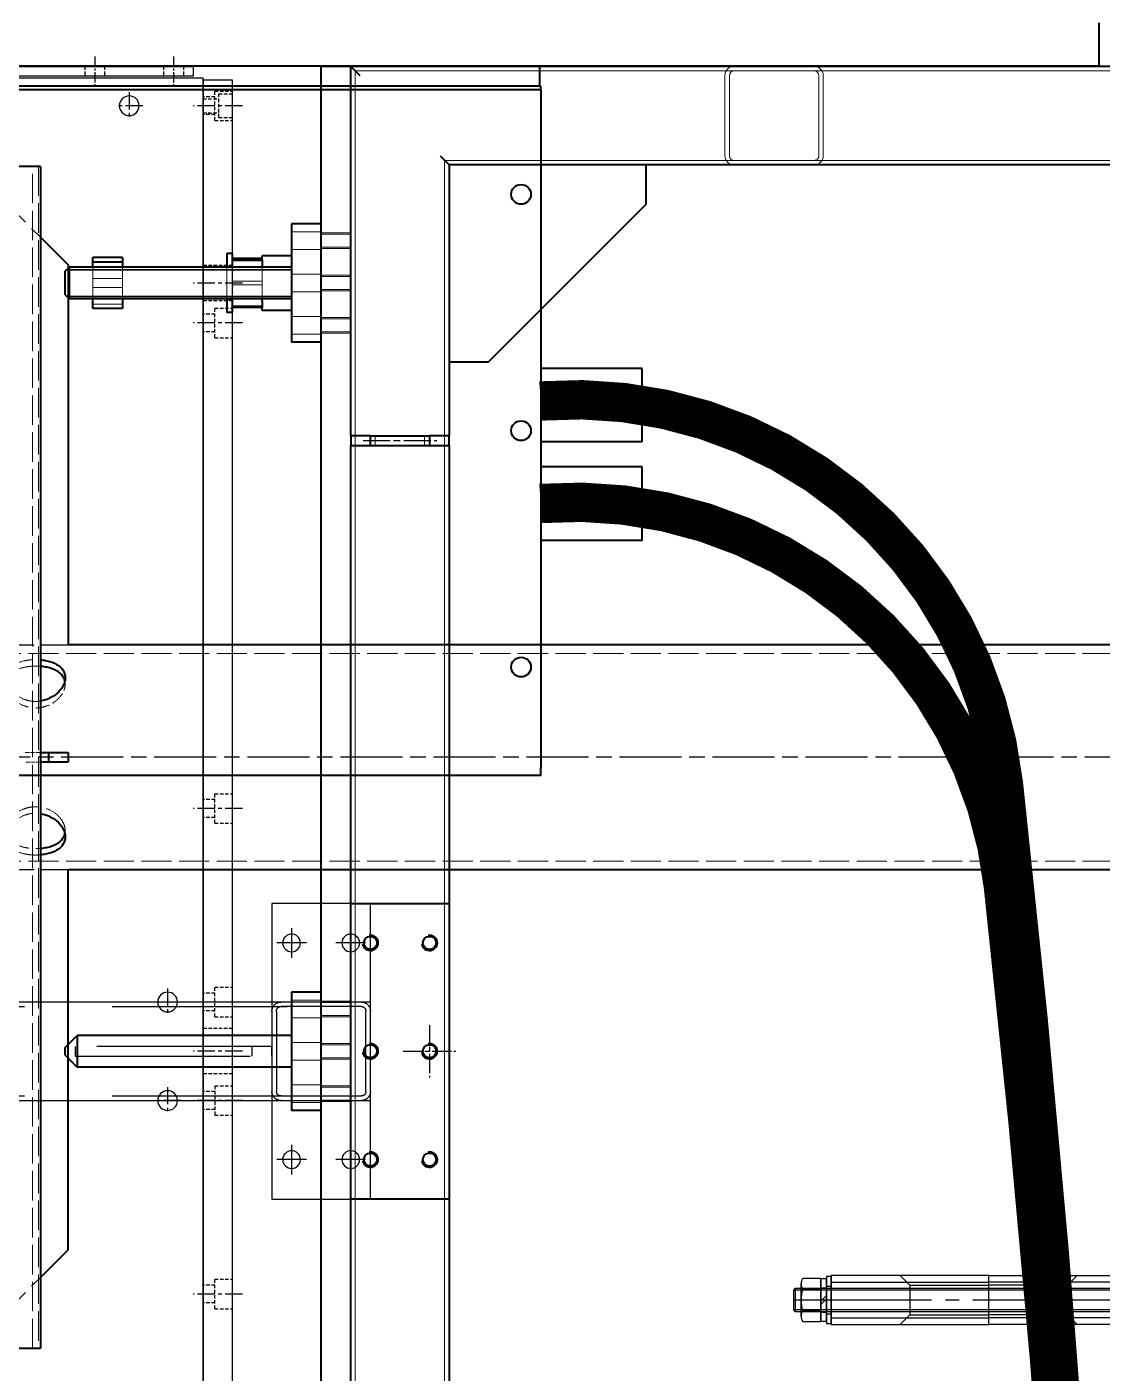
# Model space of a CAD drawing. Header units: millimetres. Extents: x 4969 to 37601, y -771 to 6478.
# Drawn here: x 12997 to 13543, y 2952 to 3636 of the extents above; entities that cross this region are included whole.
import ezdxf

# ---------------------------------------------------------------- set-up
doc = ezdxf.new("R2010")
doc.units = ezdxf.units.MM
doc.header["$LTSCALE"] = 7
doc.header["$MEASUREMENT"] = 0
for name, pattern in [('CENTER', [2, 1.25, -0.25, 0.25, -0.25]), ('CENTER1', [13, 10, -1, 1, -1]), ('CENTER2', [1.125, 0.75, -0.125, 0.125, -0.125]), ('CHAIN', [0.3543, 0.2362, -0.0295, 0.0591, -0.0295]), ('DPAC2941$0$CHAIN', [0.3543, 0.2362, -0.0295, 0.0591, -0.0295]), ('DPAC2941$0$DASHED', [0.2067, 0.1654, -0.0413]), ('HIDDEN', [0.375, 0.25, -0.125]), ('HIDDEN1', [3.3, 2.5, -0.8]), ('HIDDEN2', [4.7625, 3.175, -1.5875]), ('HIDDENX2', [19.05, 12.7, -6.35])]:
    doc.linetypes.add(name, pattern=pattern)
doc.layers.get('0').update_dxf_attribs({"linetype": 'CONTINUOUS'})
for name, color, linetype in [('CENTER', 1, 'CENTER1'), ('HIDDEN', 2, 'HIDDEN1'), ('THIN', 3, 'CONTINUOUS')]:
    doc.layers.add(name, color=color, linetype=linetype)
for name, color, linetype, lineweight in [('DPAC2941$0$가려진 것(ISO)', 2, 'DPAC2941$0$DASHED', 18), ('DPAC2941$0$가시적인 것(ISO)', 3, 'CONTINUOUS', 40), ('DPAC2941$0$중심선(ISO)', 1, 'CONTINUOUS', 25), ('가려진 것(ISO)', 2, 'CONTINUOUS', 18), ('가시적인 것(ISO)', 3, 'CONTINUOUS', 40), ('가시적인 좁은 것(ISO)', 3, 'CONTINUOUS', 35), ('중심 표식(ISO)', 1, 'CONTINUOUS', 25), ('중심선(ISO)', 7, 'CONTINUOUS', 25)]:
    doc.layers.add(name, color=color, linetype=linetype, lineweight=lineweight)

# ---------------------------------------------------------------- blocks, each defined once
blk = doc.blocks.new('A$C56EC6B52')
at = {"layer": '가시적인 것(ISO)'}
for p, q in [((-27, 270), (-27, 2050)), ((-39, 553.5), (-39, 1312.59)), ((-37, 554), (-37, 1314)), ((-37, 553.5), (-37, 1312.59)), ((-387, 553.5), (-387, 1267)), ((-37, 554), (-27, 554)), ((-387, 553.5), (-383, 553.5)), ((-41, 553.5), (-383, 553.5)), ((-267.65, 502), (-267.65, 553.5)), ((-230.35, 502), (-230.35, 553.5)), ((-217.65, 502), (-217.65, 553.5)), ((-180.35, 502), (-180.35, 553.5)), ((-39, 553.5), (-41, 553.5)), ((-39, 553.5), (-37, 553.5)), ((-267.65, 502), (-230.35, 502)), ((-217.65, 502), (-180.35, 502)), ((-5, 270), (-27, 270))]:
    blk.add_line(p, q, dxfattribs=at)
for centre in [(-332, 563.5), (-212, 563.5), (-92, 563.5)]:
    blk.add_circle(centre, 5, dxfattribs=at)
blk = doc.blocks.new('A$C7A4B2ECB')
at = {"color": 2, "linetype": 'HIDDEN'}
for p, q in [((-121.14, 149.15), (-116.14, 149.15)), ((-121.14, 146.65), (-116.14, 146.65)), ((-121.14, 136.65), (-116.14, 136.65)), ((-121.14, 134.15), (-116.14, 134.15)), ((-121.14, -3.35), (-116.14, -3.35)), ((-121.14, -13.35), (-116.14, -13.35)), ((-121.14, -17.35), (-116.14, -17.35)), ((-121.14, -40.85), (-116.14, -40.85)), ((-121.14, -50.85), (-116.14, -50.85)), ((-121.14, -65.85), (-116.14, -65.85)), ((-121.14, -75.85), (-116.14, -75.85)), ((-121.14, -99.35), (-116.14, -99.35)), ((-121.14, -153.35), (-116.14, -153.35)), ((-121.14, -163.35), (-116.14, -163.35)), ((-121.14, -193.35), (-116.14, -193.35)), ((-121.14, -203.35), (-116.14, -203.35))]:
    blk.add_line(p, q, dxfattribs=at)
at = {"color": 1, "linetype": 'CENTER2'}
for p, q in [((-126.14, 141.65), (-111.14, 141.65)), ((-126.14, -8.35), (-111.14, -8.35)), ((-126.14, -45.85), (-111.14, -45.85)), ((-126.14, -58.35), (-111.14, -58.35)), ((-126.14, -70.85), (-111.14, -70.85)), ((-126.14, -158.35), (-111.14, -158.35)), ((-126.14, -198.35), (-111.14, -198.35))]:
    blk.add_line(p, q, dxfattribs=at)
at = {"color": 6}
blk.add_lwpolyline([(-116.14, -208.35), (-116.14, 171.65), (-121.14, 171.65), (-121.14, -208.35), (-116.14, -208.35)], dxfattribs=at)
blk = doc.blocks.new('A$C51A44828')
at = {"color": 1, "linetype": 'CENTER'}
for p, q in [((-480, 30.65), (-480, 44.35)), ((-486.85, 37.5), (-473.15, 37.5)), ((-25, 11.15), (-25, 24.85)), ((25, 11.15), (25, 24.85)), ((-31.85, 18), (-18.15, 18)), ((18.15, 18), (31.85, 18))]:
    blk.add_line(p, q, dxfattribs=at)
at = {"color": 6}
blk.add_lwpolyline([(-494, 374.5), (494, 374.5), (494, 0), (-494, 0)], close=True, dxfattribs=at)
for centre in [(-480, 37.5), (-25, 18), (25, 18)]:
    blk.add_circle(centre, 5, dxfattribs=at)
blk = doc.blocks.new('A$C0FCD258F')
blk.add_blockref('A$C51A44828', (0, -321.5))
blk = doc.blocks.new('A$C751B6DB3')
at = {"color": 2, "linetype": 'HIDDEN'}
for p, q in [((8.5, -6), (8.5, 0)), ((9.5, 0), (9.5, -8)), ((16.5, 0), (16.5, -8)), ((17.5, -6), (17.5, 0)), ((94, -15), (94, 0)), ((112, -15), (112, 0)), ((463.5, -6), (463.5, 0)), ((472.5, -6), (472.5, 0)), ((513.5, -6), (513.5, 0)), ((522.5, -6), (522.5, 0)), ((5.5, -6), (5.5, -15)), ((20.5, -6), (5.5, -6)), ((20.5, -6), (20.5, -15)), ((115.75, -6), (115.75, -15)), ((130.75, -6), (115.75, -6)), ((118.75, -6), (118.75, 0)), ((127.75, -6), (127.75, 0)), ((130.75, -6), (130.75, -15)), ((362.25, -6), (362.25, -15)), ((377.25, -6), (362.25, -6)), ((365.25, -6), (365.25, 0)), ((374.25, -6), (374.25, 0)), ((377.25, -6), (377.25, -15)), ((460.5, -6), (460.5, -15)), ((475.5, -6), (460.5, -6)), ((475.5, -6), (475.5, -15)), ((481.5, -15), (481.5, 0)), ((504.5, -15), (504.5, 0)), ((510.5, -6), (510.5, -15)), ((510.5, -6), (525.5, -6)), ((525.5, -6), (525.5, -15)), ((608.75, -6), (608.75, -15)), ((623.75, -6), (608.75, -6)), ((611.75, -6), (611.75, 0)), ((620.75, -6), (620.75, 0)), ((623.75, -6), (623.75, -15)), ((7, -8), (7, -15)), ((19, -8), (7, -8)), ((19, -8), (19, -15))]:
    blk.add_line(p, q, dxfattribs=at)
at = {"color": 1, "linetype": 'CENTER'}
for p, q in [((13, -20), (13, 5)), ((13, -20), (13, 5)), ((103, -20), (103, 5)), ((123.25, -20), (123.25, 5)), ((369.75, -20), (369.75, 5)), ((468, -20), (468, 5)), ((493, -20), (493, 5)), ((518, -20), (518, 5)), ((616.25, -20), (616.25, 5))]:
    blk.add_line(p, q, dxfattribs=at)
at = {"color": 4}
blk.add_lwpolyline([(0, 0), (986, 0), (986, -15), (0, -15), (0, 0)], dxfattribs=at)
blk = doc.blocks.new('A$C0F29634D')
at = {"xscale": -1}
for name, p in [('A$C7A4B2ECB', (-114.14, 228.35)), ('A$C0FCD258F', (-493, 336.5)), ('A$C751B6DB3', (0, 15))]:
    blk.add_blockref(name, p, dxfattribs=at)
blk = doc.blocks.new('A$C4DC5692F')
at = {"color": 1, "linetype": 'CENTER1'}
for p, q in [((-135, 264.5), (-135, 249.5)), ((25, 264.5), (25, 249.5)), ((-110, 22.5), (-110, 37.5)), ((0, 22.5), (0, 37.5)), ((-117.5, 30), (-102.5, 30)), ((-7.5, 30), (7.5, 30)), ((-110, -7.5), (-110, 7.5)), ((0, -7.5), (0, 7.5)), ((-117.5, 0), (-102.5, 0)), ((-7.5, 0), (7.5, 0))]:
    blk.add_line(p, q, dxfattribs=at)
at = {"color": 2, "linetype": 'HIDDENX2'}
for p, q in [((-139, 259.5), (-139, 254.5)), ((-138.32, 258.82), (-138.32, 255.18)), ((-131.68, 258.82), (-131.68, 255.18)), ((-131, 259.5), (-131, 254.5)), ((-77.7, 254.5), (-77.7, -10)), ((-32.3, 254.5), (-32.3, -10)), ((21, 259.5), (21, 254.5)), ((21.68, 258.82), (21.68, 255.18)), ((28.32, 258.82), (28.32, 255.18)), ((29, 259.5), (29, 254.5)), ((-52.5, 60), (-57.5, 60)), ((-52.5, 50), (-57.5, 50))]:
    blk.add_line(p, q, dxfattribs=at)
at = {"color": 3}
for p, q in [((-80, -10), (-80, 254.5)), ((-80, 254.5), (-30, 254.5)), ((-30, 254.5), (-30, -10)), ((-30, -10), (-80, -10))]:
    blk.add_line(p, q, dxfattribs=at)
for points in [[(-155, 254.5), (-155, 259.5), (45, 259.5), (45, 254.5)], [(20, 40), (20, -10), (-130, -10), (-130, 40)]]:
    blk.add_lwpolyline(points, close=True, dxfattribs=at)
at = {"color": 2, "linetype": 'HIDDENX2'}
for points in [[(-131, 259.5), (-131.68, 258.82), (-138.32, 258.82), (-139, 259.5)], [(-131, 254.5), (-131.68, 255.18), (-138.32, 255.18), (-139, 254.5)], [(21, 259.5), (21.68, 258.82), (28.32, 258.82), (29, 259.5)], [(21, 254.5), (21.68, 255.18), (28.32, 255.18), (29, 254.5)]]:
    blk.add_lwpolyline(points, dxfattribs=at)
blk.add_lwpolyline([(-57.5, 140), (-52.5, 140), (-52.5, 40), (-57.5, 40)], close=True, dxfattribs=at)
for points in [[(-80, 35.4, -0.414214), (-75.4, 40), (-34.6, 40, -0.414214), (-30, 35.4), (-30, -5.4, -0.414214), (-34.6, -10), (-75.4, -10, -0.414214), (-80, -5.4)], [(-77.7, 35.4, -0.414214), (-75.4, 37.7), (-34.6, 37.7, -0.414214), (-32.3, 35.4), (-32.3, -5.4, -0.414214), (-34.6, -7.7), (-75.4, -7.7, -0.414214), (-77.7, -5.4)]]:
    blk.add_lwpolyline(points, format="xyb", close=True, dxfattribs=at)
at = {"color": 3}
for centre in [(-110, 30), (0, 30), (-110, 0), (0, 0)]:
    blk.add_circle(centre, 4.5, dxfattribs=at)
blk = doc.blocks.new('A$C07893575')
at = {"layer": 'DPAC2941$0$가려진 것(ISO)', "ltscale": 11.987705}
for p, q in [((-257.15, 793.53), (-257.15, 853)), ((-142.85, 793.53), (-142.85, 853))]:
    blk.add_line(p, q, dxfattribs=at)
at = {"layer": 'DPAC2941$0$가려진 것(ISO)', "ltscale": 11.880588}
for p, q in [((-257, 793.53), (-257, 852.47)), ((-143, 793.53), (-143, 852.47))]:
    blk.add_line(p, q, dxfattribs=at)
at = {"layer": 'DPAC2941$0$가려진 것(ISO)', "ltscale": 13.215373}
for p, q in [((-252.65, 110), (-252.65, 853)), ((-147.35, 110), (-147.35, 853))]:
    blk.add_line(p, q, dxfattribs=at)
at = {"layer": 'DPAC2941$0$가려진 것(ISO)', "ltscale": 15.374494}
for p, q in [((-500, 843.53), (-464.05, 807.58)), ((100, 843.53), (64.05, 807.58))]:
    blk.add_line(p, q, dxfattribs=at)
at = {"layer": 'DPAC2941$0$가려진 것(ISO)', "ltscale": 1.849393}
for p, q in [((-202.5, 807.58), (-202.5, 815.35)), ((-197.5, 815.35), (-197.5, 807.58))]:
    blk.add_line(p, q, dxfattribs=at)
at = {"layer": 'DPAC2941$0$가려진 것(ISO)', "ltscale": 12.958739}
for p, q in [((-500, 811.55), (100, 811.55)), ((100, 808.62), (-500, 808.62))]:
    blk.add_line(p, q, dxfattribs=at)
at = {"layer": 'DPAC2941$0$가려진 것(ISO)', "ltscale": 0.022588}
for p, q in [((-257.1, 793.53), (-257, 793.53)), ((-142.9, 793.53), (-143, 793.53))]:
    blk.add_line(p, q, dxfattribs=at)
at = {"layer": 'DPAC2941$0$가려진 것(ISO)', "ltscale": 1.071292}
for p, q in [((-240.41, 795), (-237.23, 795)), ((-159.59, 795), (-162.77, 795))]:
    blk.add_line(p, q, dxfattribs=at)
at = {"layer": 'DPAC2941$0$가려진 것(ISO)', "ltscale": 15.047079}
for points in [[(-249.6, 810), (-249.6, 810.95), (-249.55, 811.92), (-249.36, 813.87), (-249.2, 814.83), (-248.59, 817.6), (-247.97, 819.28), (-246.45, 821.93), (-245.45, 823.09), (-243.69, 824.24), (-243.06, 824.53), (-241.75, 824.91), (-241.08, 825), (-239.74, 825), (-239.03, 824.91), (-237.59, 824.53), (-236.86, 824.24), (-234.7, 823.09), (-233.32, 821.93), (-231.09, 819.28), (-230.09, 817.6), (-229.07, 814.83), (-228.81, 813.87), (-228.47, 811.92), (-228.39, 810.95), (-228.39, 809.21), (-228.45, 808.39), (-228.56, 807.58)], [(-171.61, 810), (-171.61, 810.95), (-171.53, 811.92), (-171.19, 813.87), (-170.93, 814.83), (-169.91, 817.6), (-168.91, 819.28), (-166.68, 821.93), (-165.3, 823.09), (-163.14, 824.24), (-162.41, 824.53), (-160.97, 824.91), (-160.26, 825), (-158.92, 825), (-158.25, 824.91), (-156.94, 824.53), (-156.31, 824.24), (-154.55, 823.09), (-153.55, 821.93), (-152.03, 819.28), (-151.41, 817.6), (-150.8, 814.83), (-150.64, 813.87), (-150.45, 811.92), (-150.4, 810.95), (-150.4, 809.21), (-150.43, 808.39), (-150.5, 807.58)]]:
    blk.add_open_spline(points, degree=3, knots=[0, 0, 0, 0, 0.283978, 0.283978, 0.567957, 0.567957, 1.135913, 1.135913, 1.703773, 1.703773, 1.987702, 1.987702, 2.271632, 2.271632, 2.555562, 2.555562, 2.839492, 2.839492, 3.407351, 3.407351, 3.975308, 3.975308, 4.259286, 4.259286, 4.543264, 4.543264, 4.781233, 4.781233, 4.781233, 4.781233], dxfattribs=at)
at = {"layer": 'DPAC2941$0$가려진 것(ISO)', "ltscale": 14.778661}
blk.add_open_spline([(-238.79, 795.17), (-238.27, 795.06), (-237.75, 795), (-236.56, 795), (-235.85, 795.09), (-234.4, 795.47), (-233.66, 795.76), (-231.49, 796.91), (-230.1, 798.07), (-227.84, 800.72), (-226.81, 802.4), (-225.78, 805.17), (-225.51, 806.13), (-225.16, 808.07), (-225.08, 809.05), (-225.08, 810.95), (-225.16, 811.93), (-225.51, 813.87), (-225.78, 814.83), (-226.81, 817.6), (-227.84, 819.28), (-230.1, 821.93), (-231.49, 823.09), (-233.66, 824.24), (-234.4, 824.53), (-235.85, 824.91), (-236.56, 825), (-237.9, 825), (-238.57, 824.91), (-239.87, 824.53), (-240.49, 824.24), (-242.24, 823.09), (-243.22, 821.93), (-244.71, 819.28), (-245.32, 817.6), (-245.91, 814.83), (-246.06, 813.87), (-246.25, 811.93), (-246.29, 810.95), (-246.29, 810)], degree=3, knots=[2.052393, 2.052393, 2.052393, 2.052393, 2.27377, 2.27377, 2.557957, 2.557957, 2.842144, 2.842144, 3.410518, 3.410518, 3.979029, 3.979029, 4.263284, 4.263284, 4.54754, 4.54754, 4.831795, 4.831795, 5.116051, 5.116051, 5.684561, 5.684561, 6.252936, 6.252936, 6.537123, 6.537123, 6.82131, 6.82131, 7.105497, 7.105497, 7.389684, 7.389684, 7.958058, 7.958058, 8.526569, 8.526569, 8.810824, 8.810824, 9.09508, 9.09508, 9.09508, 9.09508], dxfattribs=at)
at = {"layer": 'DPAC2941$0$가려진 것(ISO)', "ltscale": 15.058861}
blk.add_open_spline([(-153.81, 807.58), (-153.74, 808.39), (-153.71, 809.21), (-153.71, 810.95), (-153.75, 811.93), (-153.94, 813.87), (-154.09, 814.83), (-154.68, 817.6), (-155.29, 819.28), (-156.78, 821.93), (-157.76, 823.09), (-159.51, 824.24), (-160.13, 824.53), (-161.43, 824.91), (-162.1, 825), (-163.44, 825), (-164.15, 824.91), (-165.6, 824.53), (-166.34, 824.24), (-168.51, 823.09), (-169.9, 821.93), (-172.16, 819.28), (-173.19, 817.6), (-174.22, 814.83), (-174.49, 813.87), (-174.84, 811.93), (-174.92, 810.95), (-174.92, 810)], degree=3, knots=[4.30951, 4.30951, 4.30951, 4.30951, 4.54754, 4.54754, 4.831795, 4.831795, 5.116051, 5.116051, 5.684561, 5.684561, 6.252936, 6.252936, 6.537123, 6.537123, 6.82131, 6.82131, 7.105497, 7.105497, 7.389684, 7.389684, 7.958058, 7.958058, 8.526569, 8.526569, 8.810824, 8.810824, 9.09508, 9.09508, 9.09508, 9.09508], dxfattribs=at)
at = {"layer": 'DPAC2941$0$가려진 것(ISO)', "ltscale": 0.579386}
for points in [[(-249.5, 807.58), (-249.57, 808.39), (-249.6, 809.21), (-249.6, 810)], [(-171.44, 807.58), (-171.55, 808.39), (-171.61, 809.21), (-171.61, 810)]]:
    blk.add_open_spline(points, degree=3, dxfattribs=at)
at = {"layer": 'DPAC2941$0$가려진 것(ISO)', "ltscale": 0.579422}
blk.add_open_spline([(-246.29, 810), (-246.29, 809.21), (-246.26, 808.39), (-246.19, 807.58)], degree=3, dxfattribs=at)
at = {"layer": 'DPAC2941$0$가려진 것(ISO)', "ltscale": 6.177162}
blk.add_open_spline([(-174.92, 810), (-174.92, 809.05), (-174.84, 808.07), (-174.49, 806.13), (-174.22, 805.17), (-173.19, 802.4), (-172.16, 800.72), (-169.9, 798.07), (-168.51, 796.91), (-166.34, 795.76), (-165.6, 795.47), (-164.15, 795.09), (-163.44, 795), (-162.25, 795), (-161.73, 795.06), (-161.21, 795.17)], degree=3, knots=[0, 0, 0, 0, 0.284255, 0.284255, 0.568511, 0.568511, 1.137022, 1.137022, 1.705396, 1.705396, 1.989583, 1.989583, 2.27377, 2.27377, 2.495147, 2.495147, 2.495147, 2.495147], dxfattribs=at)
at = {"layer": 'DPAC2941$0$가시적인 것(ISO)'}
for p, q in [((-500, 846.7), (-500, 807.58)), ((100, 807.58), (100, 846.7)), ((100, 807.58), (-500, 807.58)), ((-464.05, 807.58), (-450, 793.53)), ((-202.5, 803.53), (-202.5, 807.58)), ((-197.5, 807.58), (-197.5, 803.53)), ((64.05, 807.58), (50, 793.53)), ((-202.5, 793.53), (-202.5, 803.53)), ((-197.5, 803.53), (-202.5, 803.53)), ((-197.5, 803.53), (-197.5, 793.53)), ((-450, 793.53), (-257.1, 793.53)), ((-257.15, 170), (-257.15, 793.53)), ((-197.5, 793.53), (-202.5, 793.53)), ((50, 793.53), (-142.9, 793.53)), ((-142.85, 170), (-142.85, 793.53))]:
    blk.add_line(p, q, dxfattribs=at)
for points, knots in [([(-228.56, 807.58), (-228.59, 807.42), (-228.61, 807.26), (-228.81, 806.13), (-229.07, 805.17), (-230.09, 802.4), (-231.09, 800.72), (-233.32, 798.07), (-234.7, 796.91), (-236.86, 795.76), (-237.59, 795.47), (-239.03, 795.09), (-239.74, 795), (-241.08, 795), (-241.75, 795.09), (-243.06, 795.47), (-243.69, 795.76), (-245.45, 796.91), (-246.45, 798.07), (-247.97, 800.72), (-248.59, 802.4), (-249.2, 805.17), (-249.36, 806.13), (-249.47, 807.26), (-249.49, 807.42), (-249.5, 807.58)], [4.781233, 4.781233, 4.781233, 4.781233, 4.827243, 4.827243, 5.111221, 5.111221, 5.679178, 5.679178, 6.247037, 6.247037, 6.530967, 6.530967, 6.814897, 6.814897, 7.098826, 7.098826, 7.382756, 7.382756, 7.950616, 7.950616, 8.518572, 8.518572, 8.802551, 8.802551, 8.848561, 8.848561, 8.848561, 8.848561]), ([(-246.19, 807.58), (-246.18, 807.42), (-246.17, 807.26), (-246.06, 806.13), (-245.91, 805.17), (-245.32, 802.4), (-244.71, 800.72), (-243.22, 798.07), (-242.24, 796.91), (-240.49, 795.76), (-239.87, 795.47), (-239.08, 795.24), (-238.93, 795.2), (-238.79, 795.17)], [0.23803, 0.23803, 0.23803, 0.23803, 0.284255, 0.284255, 0.568511, 0.568511, 1.137022, 1.137022, 1.705396, 1.705396, 1.989583, 1.989583, 2.052393, 2.052393, 2.052393, 2.052393]), ([(-150.5, 807.58), (-150.51, 807.42), (-150.53, 807.26), (-150.64, 806.13), (-150.8, 805.17), (-151.41, 802.4), (-152.03, 800.72), (-153.55, 798.07), (-154.55, 796.91), (-156.31, 795.76), (-156.94, 795.47), (-158.25, 795.09), (-158.92, 795), (-160.26, 795), (-160.97, 795.09), (-162.41, 795.47), (-163.14, 795.76), (-165.3, 796.91), (-166.68, 798.07), (-168.91, 800.72), (-169.91, 802.4), (-170.93, 805.17), (-171.19, 806.13), (-171.39, 807.26), (-171.41, 807.42), (-171.44, 807.58)], [4.781233, 4.781233, 4.781233, 4.781233, 4.827243, 4.827243, 5.111221, 5.111221, 5.679178, 5.679178, 6.247037, 6.247037, 6.530967, 6.530967, 6.814897, 6.814897, 7.098826, 7.098826, 7.382756, 7.382756, 7.950616, 7.950616, 8.518572, 8.518572, 8.802551, 8.802551, 8.848561, 8.848561, 8.848561, 8.848561]), ([(-161.21, 795.17), (-161.07, 795.2), (-160.92, 795.24), (-160.13, 795.47), (-159.51, 795.76), (-157.76, 796.91), (-156.78, 798.07), (-155.29, 800.72), (-154.68, 802.4), (-154.09, 805.17), (-153.94, 806.13), (-153.83, 807.26), (-153.82, 807.42), (-153.81, 807.58)], [2.495147, 2.495147, 2.495147, 2.495147, 2.557957, 2.557957, 2.842144, 2.842144, 3.410518, 3.410518, 3.979029, 3.979029, 4.263284, 4.263284, 4.30951, 4.30951, 4.30951, 4.30951])]:
    blk.add_open_spline(points, degree=3, knots=knots, dxfattribs=at)
at = {"layer": 'DPAC2941$0$중심선(ISO)', "linetype": 'DPAC2941$0$CHAIN', "ltscale": 19.051651}
blk.add_line((-200, 104), (-200, 859), dxfattribs=at)
blk = doc.blocks.new('A$C48941820')
blk.add_blockref('A$C07893575', (20, 0))
blk = doc.blocks.new('A$C01856FDD')
at = {"layer": '가려진 것(ISO)', "ltscale": 25.528696}
blk.add_line((-637.7, 2297.7), (-637.7, 2.3), dxfattribs=at)
at = {"layer": '가려진 것(ISO)', "ltscale": 25.616837}
blk.add_line((-2.3, 2297.7), (-637.7, 2297.7), dxfattribs=at)
at = {"layer": '가려진 것(ISO)', "ltscale": 19.738752}
for p, q in [((-450, 2254.6), (-450, 2295.4)), ((-447.7, 2254.6), (-447.7, 2295.4)), ((-402.3, 2295.4), (-402.3, 2254.6)), ((-400, 2295.4), (-400, 2254.6))]:
    blk.add_line(p, q, dxfattribs=at)
at = {"layer": '가려진 것(ISO)', "ltscale": 25.394522}
blk.add_line((-592.3, 2252.3), (-592.3, 47.7), dxfattribs=at)
at = {"layer": '가려진 것(ISO)', "ltscale": 25.092728}
blk.add_line((-47.7, 2252.3), (-592.3, 2252.3), dxfattribs=at)
at = {"layer": '가려진 것(ISO)', "ltscale": 5.71399}
for p, q in [((-670, 2216), (-655, 2216)), ((-640, 2215.5), (-655, 2215.5)), ((-655, 2214.82), (-640, 2214.82)), ((-655, 2208.18), (-640, 2208.18)), ((-655, 2207.5), (-640, 2207.5)), ((-670, 2207), (-655, 2207)), ((-755.89, 2196.92), (-770.89, 2196.92)), ((-685, 2196.92), (-700, 2196.92)), ((-670, 2196.93), (-685, 2196.93)), ((-670, 2196.92), (-685, 2196.92)), ((-670, 2194.5), (-655, 2194.5)), ((-640, 2194), (-655, 2194)), ((-755.89, 2192.33), (-770.89, 2192.33)), ((-755.89, 2187.67), (-770.89, 2187.67)), ((-685, 2190.92), (-700, 2190.92)), ((-685, 2189.08), (-700, 2189.08)), ((-655, 2193.32), (-640, 2193.32)), ((-755.89, 2183.08), (-770.89, 2183.08)), ((-685, 2183.08), (-700, 2183.08)), ((-670, 2183.08), (-685, 2183.08)), ((-670, 2183.07), (-685, 2183.07)), ((-670, 2185.5), (-655, 2185.5)), ((-655, 2186.68), (-640, 2186.68)), ((-655, 2186), (-640, 2186)), ((-755.89, 2179.34), (-770.89, 2179.34)), ((-685, 2178.49), (-700, 2178.49)), ((-670, 2173), (-655, 2173)), ((-640, 2172.5), (-655, 2172.5)), ((-655, 2171.82), (-640, 2171.82)), ((-670, 2164), (-655, 2164)), ((-655, 2165.18), (-640, 2165.18)), ((-655, 2164.5), (-640, 2164.5)), ((-670, 1826), (-655, 1826)), ((-640, 1825.5), (-655, 1825.5)), ((-655, 1824.82), (-640, 1824.82)), ((-655, 1818.18), (-640, 1818.18)), ((-670, 1817), (-655, 1817)), ((-655, 1817.5), (-640, 1817.5)), ((-670, 1804.5), (-655, 1804.5)), ((-640, 1804), (-655, 1804)), ((-655, 1803.32), (-640, 1803.32)), ((-670, 1795.5), (-655, 1795.5)), ((-655, 1796.68), (-640, 1796.68)), ((-655, 1796), (-640, 1796)), ((-670, 1783), (-655, 1783)), ((-640, 1782.5), (-655, 1782.5)), ((-655, 1781.82), (-640, 1781.82)), ((-670, 1774), (-655, 1774)), ((-655, 1775.18), (-640, 1775.18)), ((-655, 1774.5), (-640, 1774.5))]:
    blk.add_line(p, q, dxfattribs=at)
at = {"layer": '가려진 것(ISO)', "ltscale": 4.196535}
for p, q in [((-770.89, 2187.67), (-770.89, 2198)), ((-755.89, 2198), (-755.89, 2187.67))]:
    blk.add_line(p, q, dxfattribs=at)
at = {"layer": '가려진 것(ISO)', "ltscale": 1.142718}
for p, q in [((-700, 2198.5), (-703, 2198.5)), ((-700, 2181.5), (-703, 2181.5))]:
    blk.add_line(p, q, dxfattribs=at)
at = {"layer": '가려진 것(ISO)', "ltscale": 6.428665}
for p, q in [((-703, 2198), (-703, 2182)), ((-700, 2182), (-700, 2198))]:
    blk.add_line(p, q, dxfattribs=at)
at = {"layer": '가려진 것(ISO)', "ltscale": 0.816479}
for p, q in [((-685, 2196.93), (-685, 2198)), ((-670, 2198), (-670, 2196.93)), ((-685, 2182), (-685, 2183.07)), ((-670, 2183.07), (-670, 2182))]:
    blk.add_line(p, q, dxfattribs=at)
at = {"layer": '가려진 것(ISO)', "ltscale": 1.576492}
for q in [(-685, 2196.93), (-685, 2189.08)]:
    blk.add_line((-685, 2192.79), q, dxfattribs=at)
at = {"layer": '가려진 것(ISO)', "ltscale": 5.27835}
blk.add_line((-670, 2196.93), (-670, 2183.07), dxfattribs=at)
at = {"layer": '가려진 것(ISO)', "ltscale": 2.805947}
for p, q in [((-770.89, 2182), (-770.89, 2187.67)), ((-755.89, 2187.67), (-755.89, 2182))]:
    blk.add_line(p, q, dxfattribs=at)
at = {"layer": '가려진 것(ISO)', "ltscale": 1.249089}
for p in [(-685, 2189.08), (-685, 2183.07)]:
    blk.add_line(p, (-685, 2186.35), dxfattribs=at)
at = {"layer": '가려진 것(ISO)', "ltscale": 1.904597}
for p, q in [((-627.5, 2112.5), (-627.5, 2107.5)), ((-602.5, 2112.5), (-602.5, 2107.5))]:
    blk.add_line(p, q, dxfattribs=at)
at = {"layer": '가려진 것(ISO)', "ltscale": 2.752439}
for centre, start, end in [((-445.4, 2295.4), 90, 180), ((-404.6, 2295.4), 0, 90), ((-445.4, 2254.6), 180, 270), ((-404.6, 2254.6), 270, 360)]:
    blk.add_arc(centre, 4.6, start, end, dxfattribs=at)
at = {"layer": '가려진 것(ISO)', "ltscale": 1.37617}
for centre, start, end in [((-445.4, 2295.4), 90, 180), ((-404.6, 2295.4), 0, 90), ((-445.4, 2254.6), 180, 270), ((-404.6, 2254.6), 270, 360)]:
    blk.add_arc(centre, 2.3, start, end, dxfattribs=at)
at = {"layer": '가시적인 것(ISO)'}
for p, q in [((-640, 2300), (-655, 2300)), ((-655, 1300), (-655, 2300)), ((-640, 2300), (-635.4, 2295.4)), ((0, 2300), (-640, 2300)), ((-640, 2112.5), (-640, 2300)), ((-594.6, 2254.6), (-590, 2250)), ((-590, 2250), (-590, 2112.5)), ((-50, 2250), (-590, 2250)), ((-490, 2230), (-490, 2250)), ((-570, 2150), (-490, 2230)), ((-670, 2220), (-670, 2160)), ((-655, 2220), (-670, 2220)), ((-755.89, 2202.99), (-770.89, 2202.99)), ((-770.89, 2200.66), (-770.89, 2202.99)), ((-755.89, 2200.66), (-770.89, 2200.66)), ((-770.89, 2198), (-770.89, 2200.66)), ((-755.89, 2202.99), (-755.89, 2200.66)), ((-755.89, 2200.66), (-755.89, 2198)), ((-703, 2205), (-703, 2198)), ((-700, 2205), (-703, 2205)), ((-700, 2198), (-700, 2205)), ((-685, 2202.44), (-700, 2202.44)), ((-685, 2201.51), (-700, 2201.51)), ((-670, 2203.86), (-685, 2203.86)), ((-685, 2201.79), (-685, 2203.86)), ((-685, 2201.79), (-685, 2201.51)), ((-685, 2201.51), (-685, 2198.57)), ((-670, 2203.86), (-670, 2198)), ((-785, 2196), (-783, 2198)), ((-785, 2184), (-785, 2196)), ((-783, 2198), (-783, 2182)), ((-670, 2198), (-783, 2198)), ((-685, 2198), (-685, 2198.57)), ((-785, 2184), (-783, 2182)), ((-670, 2182), (-783, 2182)), ((-770.89, 2177.01), (-770.89, 2182)), ((-755.89, 2182), (-755.89, 2177.01)), ((-703, 2182), (-703, 2175)), ((-700, 2175), (-700, 2182)), ((-685, 2181), (-685, 2182)), ((-685, 2181), (-685, 2177.56)), ((-670, 2182), (-670, 2176.14)), ((-755.89, 2177.01), (-770.89, 2177.01)), ((-700, 2175), (-703, 2175)), ((-685, 2177.56), (-700, 2177.56)), ((-685, 2176.14), (-685, 2177.56)), ((-670, 2176.14), (-685, 2176.14)), ((-655, 2160), (-670, 2160)), ((-590, 2150), (-570, 2150)), ((-630, 2112.5), (-640, 2112.5)), ((-640, 2112.5), (-640, 2107.5)), ((-630, 2107.5), (-630, 2112.5)), ((-630, 2112.5), (-600, 2112.5)), ((-590, 2112.5), (-600, 2112.5)), ((-600, 2112.5), (-600, 2107.5)), ((-590, 2107.5), (-590, 2112.5)), ((-640, 2107.5), (-630, 2107.5)), ((-640, 1875), (-640, 2107.5)), ((-630, 2107.5), (-600, 2107.5)), ((-600, 2107.5), (-590, 2107.5)), ((-590, 2107.5), (-590, 1875)), ((-640, 1875), (-590, 1875)), ((-640, 1725), (-640, 1875)), ((-590, 1875), (-590, 1725)), ((-670, 1830), (-670, 1770)), ((-655, 1830), (-670, 1830)), ((-785, 1802), (-779, 1808)), ((-779, 1808), (-779, 1792)), ((-670, 1808), (-779, 1808)), ((-785, 1798), (-785, 1802)), ((-785, 1798), (-779, 1792)), ((-670, 1792), (-779, 1792)), ((-655, 1770), (-670, 1770)), ((-590, 1725), (-640, 1725)), ((-640, 1300), (-640, 1725)), ((-590, 1725), (-590, 1350))]:
    blk.add_line(p, q, dxfattribs=at)
for centre in [(-630, 1855), (-600, 1855), (-630, 1800), (-600, 1800), (-630, 1745), (-600, 1745)]:
    blk.add_circle(centre, 3.32, dxfattribs=at)
at = {"layer": '가시적인 좁은 것(ISO)'}
for p, q in [((-670, 2196.79), (-784.21, 2196.79)), ((-784.21, 2183.21), (-670, 2183.21))]:
    blk.add_line(p, q, dxfattribs=at)
for centre in [(-630, 1855), (-600, 1855), (-630, 1800), (-600, 1800), (-630, 1745), (-600, 1745)]:
    blk.add_arc(centre, 4, 190, 100, dxfattribs=at)
at = {"layer": '중심 표식(ISO)', "linetype": 'CHAIN', "ltscale": 5.921969}
for p, q in [((-600, 1813.32), (-600, 1786.68)), ((-613.32, 1800), (-586.68, 1800))]:
    blk.add_line(p, q, dxfattribs=at)
at = {"layer": '중심선(ISO)', "linetype": 'CHAIN', "ltscale": 8.333956}
blk.add_line((-633.75, 2110), (-596.25, 2110), dxfattribs=at)
blk = doc.blocks.new('A$C11F17762')
at = {"color": 2, "linetype": 'HIDDENX2'}
for p, q in [((-16.5, 80), (-16.5, 0)), ((1.5, 80), (1.5, 0)), ((-15, 40), (-20, 45)), ((0, 40), (5, 45)), ((0, 40), (-15, 40)), ((-15, 40), (-15, 0)), ((0, 40), (0, 0))]:
    blk.add_line(p, q, dxfattribs=at)
at = {"color": 4}
blk.add_lwpolyline([(5, 0), (5, 80), (-20, 80), (-20, 0)], close=True, dxfattribs=at)
blk = doc.blocks.new('A$C50571BFB')
for p, q in [((-6, 294.05), (-5.05, 295)), ((-6, -104.05), (-6, 294.05)), ((-6, 294.05), (6, 294.05)), ((-5.05, 295), (5.05, 295)), ((5.05, 295), (6, 294.05)), ((6, 294.05), (6, -104.05)), ((-6, -104.05), (6, -104.05)), ((-6, -104.05), (-5.05, -105)), ((-5.05, -105), (5.05, -105)), ((5.05, -105), (6, -104.05))]:
    blk.add_line(p, q)
at = {"layer": 'CENTER'}
blk.add_line((0, 295), (0, -105), dxfattribs=at)
at = {"layer": 'THIN'}
for points in [[(-5.05, -105), (-5.05, 295)], [(5.05, -105), (5.05, 295)]]:
    blk.add_lwpolyline(points, dxfattribs=at)
blk = doc.blocks.new('A$C5F7507CC')
for p, q in [((0.65, 3), (-2.35, 0)), ((2.35, 3), (-0.65, 0))]:
    blk.add_line(p, q)
blk.add_lwpolyline([(-10.75, 0), (-10.75, 3), (10.75, 3), (10.75, 0)], close=True)
at = {"layer": 'CENTER'}
blk.add_line((0, 0), (0, 3), dxfattribs=at)
at = {"layer": 'HIDDEN'}
for p, q in [((-6.1, 0), (-6.1, 3)), ((6.1, 0), (6.1, 3))]:
    blk.add_line(p, q, dxfattribs=at)
blk = doc.blocks.new('A$C15DB02F9')
for p, q in [((-5.48, 0), (-5.48, -9.15)), ((5.48, 0), (5.48, -9.15)), ((-8.23, -10), (8.23, -10))]:
    blk.add_line(p, q)
blk.add_lwpolyline([(-10.97, 0), (10.97, 0), (10.97, -9.15, -0.309401), (5.48, -9.15, -0.154701), (-5.48, -9.15, -0.309401), (-10.97, -9.15)], format="xyb", close=True)
at = {"layer": 'CENTER'}
blk.add_line((0, -10), (0, 0), dxfattribs=at)
blk = doc.blocks.new('A$C21206895')
blk.add_lwpolyline([(-12, 0), (-12, 2.3), (12, 2.3), (12, 0)], close=True)
at = {"layer": 'CENTER'}
blk.add_line((0, 0), (0, 2.3), dxfattribs=at)
at = {"layer": 'HIDDEN'}
for p, q in [((-7, 0), (-7, 2.3)), ((7, 0), (7, 2.3))]:
    blk.add_line(p, q, dxfattribs=at)
blk = doc.blocks.new('A$C6E827850')
for name, p in [('A$C21206895', (0, -2.3)), ('A$C15DB02F9', (0, -5.3)), ('A$C5F7507CC', (0, -5.3))]:
    blk.add_blockref(name, p)
blk = doc.blocks.new('A$C04DE550B')
at = {"color": 1, "linetype": 'CENTER1'}
for p, q in [((77.5, 57), (77.5, 38)), ((0, 12), (0, -7)), ((155, 12), (155, -7))]:
    blk.add_line(p, q, dxfattribs=at)
for p, q in [((127.5, 50), (27.5, 50)), ((27.5, 50), (27.5, 5)), ((127.5, 5), (127.5, 50)), ((122.5, 45), (32.5, 45)), ((32.5, 45), (32.5, 0)), ((32.5, 35), (42.5, 45)), ((122.5, 35), (112.5, 45)), ((122.5, 0), (122.5, 45)), ((32.5, 10), (42.5, 0)), ((122.5, 10), (112.5, 0)), ((27.5, 5), (-17.5, 5)), ((-17.5, 0), (-17.5, 5)), ((32.5, 0), (-17.5, 0)), ((42.5, 0), (112.5, 0)), ((122.5, 0), (172.5, 0)), ((127.5, 5), (172.5, 5)), ((172.5, 0), (172.5, 5))]:
    blk.add_line(p, q)
at = {"color": 2, "linetype": 'HIDDEN2'}
for p, q in [((71, 50), (71, 45)), ((84, 50), (84, 45)), ((-7.5, 5), (-7.5, 0)), ((7.5, 5), (7.5, 0)), ((147.5, 5), (147.5, 0)), ((162.5, 5), (162.5, 0))]:
    blk.add_line(p, q, dxfattribs=at)
for name, p in [('A$C50571BFB', (77.5, 130)), ('A$C11F17762', (85, 326)), ('A$C6E827850', (77.5, 246)), ('A$C15DB02F9', (77.5, 45))]:
    blk.add_blockref(name, p)
at = {"xscale": -1, "rotation": 180}
for name, p in [('A$C6E827850', (77.5, 406)), ('A$C11F17762', (85, 326))]:
    blk.add_blockref(name, p, dxfattribs=at)

msp = doc.modelspace()

# ---------------------------------------------------------------- linework, layer by layer
at = {"color": 1, "const_width": 20, "elevation": -0.01}
msp.add_lwpolyline([(13257.791, 3445.766, -0.4042142), (13492.786, 3251.265, -0.010276), (13525.291, 2893.415, -0.1259343), (13467.791, 2578.352, -0.3153065), (13294.871, 2477.302, 0.0220236), (12930.267, 2491.16, -48.2311016)], format="xyb", dxfattribs=at)
at = {"color": 5, "const_width": 20, "elevation": -0.01}
msp.add_lwpolyline([(13257.791, 3393.725, -0.4042142), (13492.786, 3199.223, -0.010276), (13525.291, 2841.373, -0.1259343), (13467.791, 2526.31, -0.3153065), (13294.871, 2425.261, 0.0220236), (12930.267, 2439.118, -48.2311016)], format="xyb", dxfattribs=at)

# ---------------------------------------------------------------- block references
at = {"rotation": 90}
for name, p in [('A$C56EC6B52', (13811.291, 3642.653, -0.01)), ('A$C0F29634D', (13101.291, 3608.613, -0.01)), ('A$C48941820', (13811.291, 3444.844, -0.01)), ('A$C04DE550B', (13811.291, 2911.85, -0.01))]:
    msp.add_blockref(name, p, dxfattribs=at)
msp.add_blockref('A$C01856FDD', (13801.291, 1315.613, -0.01))
at = {"xscale": -1, "rotation": 90}
msp.add_blockref('A$C4DC5692F', (13161.291, 3060.613, -0.01), dxfattribs=at)

doc.saveas('drawing.dxf')
